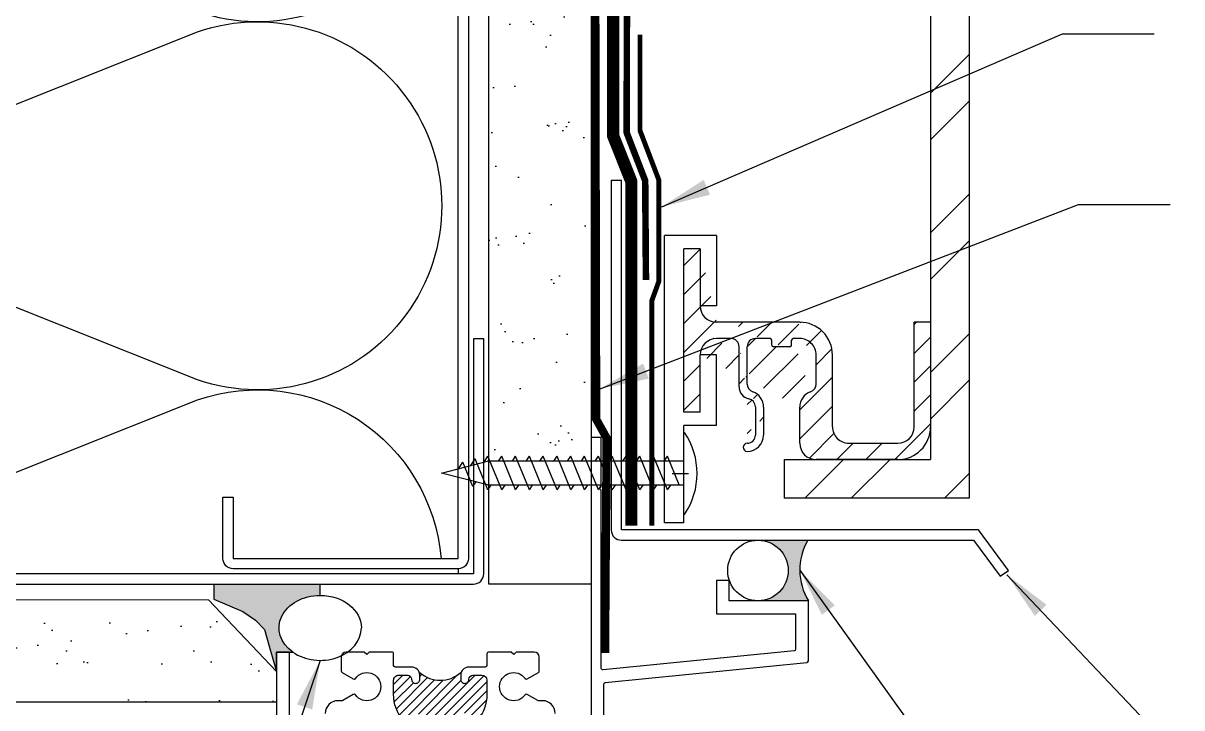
# Model space of a CAD drawing. Extents: x -129 to 26, y 0 to 100.
# Drawn here: x 9.85 to 16.93, y 14.36 to 18.54 of the extents above; entities that cross this region are included whole.
import ezdxf

# ---------------------------------------------------------------- set-up
doc = ezdxf.new("R2010")
doc.units = 0
doc.header["$LTSCALE"] = 1.5
doc.header["$MEASUREMENT"] = 0
doc.linetypes.add('CENTER', pattern=[2, 1.25, -0.25, 0.25, -0.25])
doc.linetypes.add('DASHED', pattern=[0.75, 0.5, -0.25])
for name, color, linetype in [('8X11-TTB$0$B', 7, 'CONTINUOUS'), ('A-ANNO-TXT0', 252, 'CONTINUOUS'), ('A-BACKER_ROD', 252, 'CONTINUOUS'), ('A-GYP_BOARD', 252, 'CONTINUOUS'), ('A-METAL_STUD', 252, 'CONTINUOUS'), ('CLADDING', 252, 'CONTINUOUS'), ('DUPONT_FLASHING', 251, 'CENTER'), ('HATCH', 252, 'CONTINUOUS'), ('INSULATION', 40, 'CONTINUOUS'), ('STRUCTURE', 252, 'CONTINUOUS'), ('TEXT', 7, 'CONTINUOUS'), ('TYVEK', 160, 'DASHED'), ('TYVEK_TAPE', 130, 'CONTINUOUS'), ('WINDOW', 252, 'CONTINUOUS')]:
    doc.layers.add(name, color=color, linetype=linetype)
doc.styles.add('DETAILS', font='sanss___.ttf', dxfattribs={"height": 1})
doc.dimstyles.new('TYVEKDETAILS', dxfattribs={"dimscale": 6, "dimtxt": 1.5, "dimasz": 0.1, "dimexe": 0.75, "dimexo": 0.75, "dimgap": 0.75, "dimtad": 0, "dimtih": 1, "dimtoh": 1, "dimdec": 4, "dimzin": 0, "dimtxsty": 'DETAILS', "dimcen": 0.0625, "dimazin": 3, "dimtfac": 1, "dimtdec": 4, "dimtofl": 0, "dimtmove": 0, "dimatfit": 3, "dimtolj": 1, "dimtzin": 0})

msp = doc.modelspace()

# ---------------------------------------------------------------- hatches: boundary and pattern name
at = {"layer": '8X11-TTB$0$B', "linetype": 'CONTINUOUS'}
h = msp.add_hatch(color=256, dxfattribs=at)
edge = h.paths.add_edge_path()
edge.add_ellipse((11.66317480552391, 14.84816384516311), major_axis=(0.2513421518516594, 0), ratio=0.7904274812811878, start_angle=90, end_angle=228.3388325981948, ccw=False)
edge.add_line((11.66317480552391, 15.04683158919101), (11.66317480552391, 15.11549393638553))
edge.add_line((11.66317480552391, 15.11549393638553), (11.01403093745216, 15.11549393638553))
edge.add_line((11.01403093745216, 15.11549393638553), (11.01403093745216, 15.02280592803192))
edge.add_line((11.01403093745216, 15.02280592803192), (11.18952062497375, 14.9489005580341))
edge.add_line((11.18952062497375, 14.9489005580341), (11.26779211537905, 14.89586274869191))
edge.add_line((11.26779211537905, 14.89586274869191), (11.32345170994029, 14.83760804918586))
edge.add_line((11.32345170994029, 14.83760804918586), (11.35215084258154, 14.73587937977867))
edge.add_line((11.35215084258154, 14.73587937977867), (11.39659649488095, 14.58132534081883))
edge.add_line((11.39659649488095, 14.58132534081883), (11.39659649488095, 14.6997413837602))
edge.add_line((11.39659649488095, 14.6997413837602), (11.47459649488096, 14.6997413837602))
edge.add_line((11.47459649488096, 14.6997413837602), (11.49610160403843, 14.6997413837602))
at = {"layer": 'A-ANNO-TXT0', "linetype": 'CONTINUOUS'}
h = msp.add_hatch(dxfattribs=at)
h.set_pattern_fill('AR-SAND', color=256, scale=0.25, style=0)
h.set_pattern_definition([(37.50000000000001, (151.4502135001189, 3.1299586455915), (-0.01574833952740204, 0.4817059422532897), [0, -0.38, 0, -0.425, 0, -0.40625]), (7.499999999999999, (151.4502135001189, 3.1299586455915), (0.4424441763169318, 0.7055365163074351), [0, -0.205, 0, -0.3425, 0, -0.13125]), (327.5, (151.1427135001189, 3.1299586455915), (0.7785354654378738, 0.001414763384241124), [0, -0.125, 0, -0.45, 0, -0.5875]), (317.5, (151.1427135001189, 3.1299586455915), (0.7515316511430733, 0.2194188912335623), [0, -0.0625, 0, -0.295, 0, -0.3375])])
h.paths.add_polyline_path([(13.31859649488115, 25.07398918018574), (12.69359649488115, 25.07398918018574), (12.69359649488098, 15.88444342602144), (12.70070066037295, 15.86720275093172), (12.75283084331892, 15.86720275093171), (12.77285883929855, 15.89686583686922), (12.78508176388857, 15.86720275093171), (12.83721194683451, 15.8672027509317), (12.8572399428142, 15.89686583686921), (12.8694628674042, 15.86720275093169), (12.92159305035011, 15.86720275093167), (12.94162104632983, 15.89686583686921), (12.95384397091985, 15.86720275093166), (13.00597415386574, 15.86720275093165), (13.02600214984545, 15.8968658368692), (13.03822507443545, 15.86720275093165), (13.09035525738133, 15.86720275093163), (13.11038325336105, 15.89686583686922), (13.12260617795107, 15.86720275093163), (13.17472883492488, 15.86720275093161), (13.19474909808764, 15.89686583686925), (13.20697423337123, 15.8672027509316), (13.25910220562349, 15.86720275093159), (13.27913020160327, 15.89686583686922), (13.29135423154008, 15.86720275093159), (13.31859649488098, 15.86720275093158), (13.31859649488098, 16.0127413837602)])
h.paths.add_polyline_path([(6.568596494881263, 25.0739891801857), (6.393605751119196, 25.07398918018569), (5.943596494881291, 25.07398918018569), (5.94359649488095, 15.02174393638575), (6.568596494881007, 15.02174393638575)])
h = msp.add_hatch(dxfattribs=at)
h.set_pattern_fill('ANSI31', color=256, style=0)
h.set_pattern_definition([(45, (151.4502135001189, 3.1299586455915), (-0.08838834764831843, 0.08838834764831845), [])])
edge = h.paths.add_edge_path()
edge.add_line((14.79358419719412, 16.07679375618467), (14.79358419719412, 16.51653348616365))
edge.add_arc((14.89358419719412, 16.07679375618467), 0.1, 179.9999999999992, 270)
edge.add_line((14.89358419719412, 15.97679375618466), (15.05497812325203, 15.97679375618466))
edge.add_line((15.05497812325203, 15.97679375618466), (15.19306720348999, 15.97679375618467))
edge.add_arc((15.19306720348999, 16.07679375618466), 0.1, 270, 359.9999999999992)
edge.add_line((15.29306720348998, 16.07679375618466), (15.29306720348995, 16.71653348616366))
edge.add_line((15.39306720348998, 16.71653348616366), (15.29306720348995, 16.71653348616366))
edge.add_line((15.39306720348998, 16.71653348616366), (15.39306720348998, 16.07679375618466))
edge.add_arc((15.19306720348999, 16.07679375618466), 0.2, 270, 359.9999999999992)
edge.add_line((15.19306720348999, 15.87679375618468), (15.05497812325206, 15.87679375618467))
edge.add_line((15.05497812325206, 15.87679375618468), (14.6935841971941, 15.87679375618467))
edge.add_arc((14.6935841971941, 15.97679375618467), 0.1, 180, 270)
edge.add_line((14.59358419719408, 15.97679375618467), (14.59358419719408, 16.19666362117416))
edge.add_arc((14.64358419719412, 16.33808497741159), 0.05, 289.4712206344757, 360.0000000000024)
edge.add_line((14.6935841971941, 16.33808497741159), (14.6935841971941, 16.51653348616365))
edge.add_line((14.5935841971941, 16.61653348616364), (14.55358419719411, 16.61653348616364))
edge.add_arc((14.6935841971941, 16.19666362117416), 0.1, 109.4712206344705, 180)
edge.add_arc((14.5935841971941, 16.51653348616365), 0.2, 359.9999999999992, 450)
edge.add_arc((14.5935841971941, 16.51653348616365), 0.1, 359.9999999999992, 450)
edge.add_line((14.5335841971941, 16.56653348616365), (14.43286018318562, 16.56653348616365))
edge.add_arc((14.55358419719411, 16.60653348616365), 0.01, 90, 180)
edge.add_arc((14.5335841971941, 16.57653348616365), 0.01, 270, 360)
edge.add_line((14.54358419719409, 16.57653348616365), (14.54358419719409, 16.60653348616365))
edge.add_line((14.5935841971941, 16.71653348616364), (14.17050126560693, 16.71653348616365))
edge.add_arc((14.43286018318562, 16.57653348616365), 0.01, 179.9999999999951, 270)
edge.add_arc((14.41286018318561, 16.60653348616364), 0.01, 0, 90)
edge.add_line((14.42286018318563, 16.57653348616365), (14.42286018318563, 16.60653348616364))
edge.add_arc((14.32286018318561, 16.56653348616365), 0.05, 90, 179.9999999999992)
edge.add_line((14.41286018318561, 16.61653348616364), (14.32286018318561, 16.61653348616366))
edge.add_line((14.2728601831856, 16.33808497741159), (14.2728601831856, 16.56653348616365))
edge.add_arc((14.2728601831856, 15.95179375618468), 0.02499999999999947, 90, 270)
edge.add_line((14.32286018318561, 16.19918913403499), (14.32286018318561, 16.02679375618467))
edge.add_line((14.37286018318562, 16.19666362117416), (14.37286018318562, 16.02679375618467))
edge.add_arc((14.2728601831856, 16.19918913403499), 0.05, 0, 78.46304096718684)
edge.add_arc((14.29786018318561, 16.32166362117415), 0.075, 179.9999999999951, 258.4630409671885)
edge.add_line((14.22286018318559, 16.32166362117416), (14.22286018318562, 16.56653348616365))
edge.add_arc((14.32286018318561, 16.33808497741159), 0.05, 179.9999999999976, 250.5287793655243)
edge.add_arc((14.2728601831856, 16.19666362117416), 0.1, 0, 70.528779365526)
edge.add_arc((14.2728601831856, 16.02679375618467), 0.05, 270, 360)
edge.add_arc((14.2728601831856, 16.02679375618467), 0.1, 270, 360)
edge.add_arc((14.17286018318563, 16.56653348616365), 0.05, 359.9999999999976, 450)
edge.add_arc((14.08528918535481, 16.51635899897425), 0.1, 90, 179.9999999999992)
edge.add_line((14.17050126560693, 16.61645263728633), (14.08528918535481, 16.61635899897425))
edge.add_line((14.17050126560693, 16.71653348616365), (14.07938435749085, 16.71653348616366))
edge.add_arc((14.08528918535481, 16.81635899897424), 0.1, 180, 270)
edge.add_line((13.98528918535479, 17.16561742088597), (13.98528918535479, 16.81635899897424))
edge.add_line((13.98528918535479, 17.16561742088597), (13.88528918535482, 17.16561742088597))
edge.add_line((13.88528918535482, 16.16561742088597), (13.88528918535482, 17.16561742088597))
edge.add_line((13.98528918535482, 16.16561742088597), (13.88528918535482, 16.16561742088597))
edge.add_line((13.98528918535482, 16.16561742088597), (13.98528918535484, 16.51635899897425))
msp.add_hatch(color=7, dxfattribs=at).paths.add_polyline_path([(14.52330661818439, 15.19882233247529, -0.4206541204503031), (14.33421677600435, 15.01383613120041), (14.33421677600435, 15.0127413837602), (14.64659649488098, 15.0127413837602, -0.2754623967517712), (14.64373899329016, 15.38414926491866), (14.33421677600435, 15.38414926491866), (14.33421677600435, 15.38380853375018, -0.4206541204503031)])
at = {"layer": 'CLADDING'}
h = msp.add_hatch(dxfattribs=at)
h.set_pattern_fill('ANSI32', color=256, scale=1.6090908, style=0)
h.set_pattern_definition([(45, (151.4502135001189, 3.1299586455915), (-0.4266746310843324, 0.4266746310843325), []), (45, (151.7346632536978, 3.1299586455915), (-0.4266746310843324, 0.4266746310843325), [])])
h.paths.add_polyline_path([(15.62984385701009, 25.07398918018575), (15.39306720348998, 25.07398918018575), (15.39306720348998, 15.87679375618467), (14.49765409036931, 15.87679375618466), (14.49765409036928, 15.6400171026646), (15.62984385701006, 15.64001710266459)])
at = {"layer": 'HATCH'}
h = msp.add_hatch(dxfattribs=at)
h.set_pattern_fill('AR-SAND,_O', color=256, scale=0.25, angle=-1.272221872585407e-14)
h.set_pattern_definition([(37.49999999999999, (-2.72993727415539, 24.07866344993091), (-0.01574833952740192, 0.4817059422532897), [0, -0.38, 0, -0.425, 0, -0.40625]), (7.49999999999999, (-2.72993727415539, 24.07866344993091), (0.4424441763169319, 0.705536516307435), [0, -0.2049999999999993, 0, -0.3424999999999987, 0, -0.1312499999999993]), (327.5, (-3.037437274155394, 24.07866344993091), (0.7785354654378738, 0.001414763384240934), [0, -0.125, 0, -0.45, 0, -0.5875]), (317.5, (-3.037437274155394, 24.07866344993091), (0.7515316511430733, 0.2194188912335621), [0, -0.0625, 0, -0.295, 0, -0.3375])])
h.paths.add_polyline_path([(5.943596494880978, 15.02174393638576), (5.943596494880978, 14.39391334368112), (11.39659649488095, 14.39391334368112), (11.39659649488095, 14.58132534081883), (10.98084251727297, 15.01891334368112)])
at = {"layer": 'WINDOW'}
h = msp.add_hatch(dxfattribs=at)
h.set_pattern_fill('ANSI31', color=256, scale=0.3125, angle=-180, style=0)
h.set_pattern_definition([(225, (24.76613302205054, 19.2010031055966), (0.0276213586400995, -0.02762135864009952), [])])
h.paths.add_polyline_path([(12.68159649488098, 14.44253216020115), (12.68159649488098, 14.5276087408643, 0.4142135623730782), (12.65059649488097, 14.5586087408643), (12.62015653972429, 14.5586087408643), (12.59659631893928, 14.5586087408643, 0.4134367706477985), (12.57159640691012, 14.53367506231225, -0.4134367706477768), (12.54659649488096, 14.5087413837602, -0.4142135623730014), (12.52159649488095, 14.53374138376019), (12.52159649488095, 14.57074138376016, -0.0235299427076355), (12.52181771313607, 14.57543956298143, -0.3828738555299172), (12.27137527662583, 14.57543956298143, -0.02352994270754205), (12.27159649488095, 14.57074138376019), (12.27159649488095, 14.5337413837602, -0.414213562373142), (12.24659649488095, 14.5087413837602, -0.4134367706478139), (12.22159658285179, 14.53367506231226, 0.4134367706477617), (12.19659667082266, 14.5586087408643), (12.14259649488096, 14.5586087408643, 0.4142135623731245), (12.11159649488096, 14.5276087408643), (12.11159649488096, 14.44253216020111, 0.1770594805052711), (12.17054274342061, 14.28129176807516, 0.2209495453946134), (12.17818489347903, 14.2777413837602), (12.19659649488096, 14.2777413837602, 0.4142135623731367), (12.22159649488094, 14.3027413837602, -0.4142135623730951), (12.24659649488095, 14.3277413837602, -0.4142135623731262), (12.27159649488095, 14.30274138376019), (12.27159649488095, 14.2777413837602), (12.52159649488095, 14.2777413837602), (12.52159649488095, 14.30274138376018, -0.4142135623732721), (12.54659649488096, 14.32774138376018, -0.4142135623730742), (12.57159649488096, 14.3027413837602, 0.4142135623731161), (12.59659649488097, 14.2777413837602), (12.61500809628291, 14.2777413837602, 0.2209495453946811), (12.62265024634132, 14.28129176807516, 0.1770594805052991)])

# ---------------------------------------------------------------- linework, layer by layer
at = {"layer": '8X11-TTB$0$B', "linetype": 'CONTINUOUS'}
for p, q in [((11.01403093745216, 15.11549393638553), (11.01403093745216, 15.02280592803191)), ((11.66317480552391, 15.04683158919101), (11.66317480552391, 15.11549393638553)), ((11.01403093745216, 15.02280592803191), (11.18952062497374, 14.9489005580341)), ((11.18952062497374, 14.9489005580341), (11.26779211537905, 14.89586274869191)), ((11.26779211537905, 14.89586274869191), (11.32345170994029, 14.83760804918586)), ((11.32345170994029, 14.83760804918586), (11.35215084258152, 14.73587937977862)), ((11.35215084258152, 14.73587937977862), (11.39659649488095, 14.58132534081883)), ((11.39659649488095, 14.58132534081883), (11.39659649488095, 14.6997413837602, 2.979996827461446e-09)), ((11.39659649488095, 14.6997413837602, 2.979996827461446e-09), (11.47459649488096, 14.6997413837602, 2.979996827461446e-09)), ((11.47459649488096, 14.6997413837602, 2.979996827461446e-09), (11.47459649488096, 14.6997413837602, 2.979996827461446e-09)), ((11.47459649488096, 14.6997413837602, 2.979996827461446e-09), (11.49610160403843, 14.6997413837602, 2.979996827461446e-09))]:
    msp.add_line(p, q, dxfattribs=at)
at = {"layer": 'A-ANNO-TXT0', "linetype": 'CONTINUOUS'}
for p, q in [((13.44150779647788, 17.58459673694341), (13.50400779647805, 17.58459673694341)), ((14.08528918535478, 17.24635024578478, -5.959993654922933e-09), (13.76777669407048, 17.24635024578477, -5.959993654922933e-09)), ((13.98528918535479, 17.16561742088597, -5.959993654922933e-09), (13.88528918535482, 17.16561742088597, -5.959993654922933e-09)), ((14.08528918535478, 16.81635899897424, -5.959993654922933e-09), (13.98528918535479, 16.81635899897424, -5.959993654922933e-09)), ((15.39306720348998, 16.71653348616366, -5.959993654922933e-09), (15.39306720348998, 16.07679375618466, -5.959993654922933e-09)), ((14.08528918535481, 16.51635899897425, -5.959993654922933e-09), (13.98528918535479, 16.51635899897425, -5.959993654922933e-09)), ((13.98528918535482, 16.16561742088597, -5.959993654922933e-09), (13.88528918535482, 16.16561742088597, -5.959993654922933e-09)), ((14.08528918535481, 16.08488459598716, -5.959993654922933e-09), (13.88528918535482, 16.08488459598716, -5.959993654922933e-09)), ((13.88528918535479, 15.49059737020976, -5.959993654922933e-09), (13.76777669407048, 15.49059737020976, -5.959993654922933e-09))]:
    msp.add_line(p, q, dxfattribs=at)
at = {"layer": 'A-ANNO-TXT0', "color": 7, "linetype": 'CONTINUOUS'}
msp.add_arc((14.95666727087519, 15.20084190889915, 2.979996827461446e-09), 0.3626647124868908, 149.6390499160269, 211.2425660060336, dxfattribs=at)
at = {"layer": 'A-BACKER_ROD'}
msp.add_circle((14.33827588815936, 15.19882233247529), 0.1850307300250418, dxfattribs=at)
at = {"layer": 'A-BACKER_ROD', "extrusion": (0, 0, -1)}
for start_param, end_param in [(2.297920868180929, 4.71238898038469), (4.71238898038469, 6.283185307179586)]:
    msp.add_ellipse((11.66317480552391, 14.84816384516311), major_axis=(0.2513421518516594, 0), ratio=0.7904274812811878, start_param=start_param, end_param=end_param, dxfattribs=at)
at = {"layer": 'A-BACKER_ROD'}
msp.add_ellipse((11.66317480552391, 14.84816384516311), major_axis=(0.2513421518516594, 0), ratio=0.7904274812811878, start_param=3.985264438998657, end_param=6.283185307179586, dxfattribs=at)
at = {"layer": 'A-GYP_BOARD'}
msp.add_lwpolyline([(13.31859649488112, 25.07398918018574), (13.31859649488098, 15.11549393638575), (12.69359649488098, 15.11549393638575), (12.69359649488112, 25.07398918018574)], dxfattribs=at)
msp.add_lwpolyline([(13.31859649488112, 25.07398918018574), (13.31859649488098, 15.11549393638575), (12.69359649488098, 15.11549393638575), (12.69359649488112, 25.07398918018574)], dxfattribs=at)
msp.add_lwpolyline([(5.943596494880978, 15.02174393638575), (10.98084251727298, 15.01891334368112), (11.39659649488095, 14.58132534081883), (11.39659649488095, 14.39391334368112), (5.943596494880978, 14.39391334368112)], close=True, dxfattribs=at)
at = {"layer": 'A-METAL_STUD'}
msp.add_line((12.50609649488098, 15.20924393638575), (12.50609649488098, 15.17799393638553), dxfattribs=at)
msp.add_line((12.50609649488098, 15.20924393638575), (12.50609649488098, 15.17799393638553), dxfattribs=at)
for points in [[(11.13109649488143, 20.77174393638575), (11.06859649488098, 20.77174393638575), (11.06859649488098, 21.14674393638575, -0.414213562373095), (11.13109649488098, 21.20924393638575), (12.50609649488098, 21.20924393638575, -0.414213562373095), (12.56859649488098, 21.14674393638575), (12.56859649488098, 15.27174393638575, -0.414213562373095), (12.50609649488098, 15.20924393638575), (11.13109649488098, 15.20924393638575, -0.414213562373095), (11.06859649488098, 15.27174393638575), (11.06859649488098, 15.64674393638598), (11.13109649488143, 15.64674393638598), (11.13109649488143, 15.27174393638575), (12.50609649488098, 15.27174393638598), (12.50609649488052, 21.14674393638575), (11.13109649488143, 21.14674393638575)], [(12.59984649488098, 16.61549393638553), (12.59984649488075, 15.17799393638553), (6.724846494880978, 15.17799393638575), (6.724846494880978, 16.61549393638553), (6.662346494880978, 16.61549393638553), (6.662346494880978, 15.17799393638553, 0.414213562373095), (6.724846494880978, 15.11549393638553), (12.59984649488098, 15.11549393638553, 0.414213562373095), (12.66234649488098, 15.17799393638553), (12.66234649488098, 16.61549393638553)], [(12.59984649488098, 16.61549393638553), (12.59984649488075, 15.17799393638553), (6.724846494880978, 15.17799393638575), (6.724846494880978, 16.61549393638553), (6.662346494880978, 16.61549393638553), (6.662346494880978, 15.17799393638553, 0.414213562373095), (6.724846494880978, 15.11549393638553), (12.59984649488098, 15.11549393638553, 0.414213562373095), (12.66234649488098, 15.17799393638553), (12.66234649488098, 16.61549393638553)]]:
    msp.add_lwpolyline(points, format="xyb", close=True, dxfattribs=at)
msp.add_lwpolyline([(13.44150779647791, 17.58459673694341), (13.44150779647791, 15.44664926491866, 0.414213562373095), (13.50400779647791, 15.38414926491866), (14.83115950441541, 15.38414926491866)], format="xyb", dxfattribs=at)
for points in [[(14.83115950441541, 15.44664926491867), (13.50400779647791, 15.44664926491889), (13.50400779647805, 17.58459673694341)], [(14.83115950441541, 15.38414926491866), (15.6547965491915, 15.38414926491866), (15.81783127600821, 15.16384600774522), (15.86967894461316, 15.19885146835839), (15.6862969711174, 15.4466492649187), (14.83115950441541, 15.446649264919)]]:
    msp.add_lwpolyline(points, dxfattribs=at)
at = {"layer": 'CLADDING'}
for p, q in [((15.39306720348998, 25.07398918018575, -5.959993654922933e-09), (15.39306720348998, 15.87679375618467, -5.959993654922933e-09)), ((15.62984385701006, 25.07398918018575, -5.959993654922933e-09), (15.62984385701006, 15.6400171026646, -5.959993654922933e-09)), ((13.76777669407051, 15.49059737020976, -5.959993654922933e-09), (13.76777669407048, 17.24635024578477, -5.959993654922933e-09)), ((14.08528918535478, 17.24635024578476, -5.959993654922933e-09), (14.08528918535478, 16.81635899897424, -5.959993654922933e-09)), ((13.98528918535479, 17.16561742088597, -5.959993654922933e-09), (13.98528918535479, 16.81635899897424, -5.959993654922933e-09)), ((14.17050126560693, 16.71653348616365, -5.959993654922933e-09), (14.07938435749085, 16.71653348616366, -5.959993654922933e-09)), ((14.5935841971941, 16.71653348616364, -5.959993654922933e-09), (14.17050126560693, 16.71653348616365, -5.959993654922933e-09)), ((15.29306720348998, 16.07679375618466, -5.959993654922933e-09), (15.29306720348995, 16.71653348616366, -5.959993654922933e-09)), ((15.39306720348998, 16.71653348616366, -5.959993654922933e-09), (15.29306720348995, 16.71653348616366, -5.959993654922933e-09)), ((14.06757372896413, 16.61653348616365, -5.959993654922933e-09), (14.06521481138543, 16.61645263728633, -5.959993654922933e-09)), ((14.17050126560693, 16.61645263728633, -5.959993654922933e-09), (14.08528918535481, 16.61635899897425, -5.959993654922933e-09)), ((14.41286018318561, 16.61653348616364, -5.959993654922933e-09), (14.32286018318561, 16.61653348616366, -5.959993654922933e-09)), ((14.42286018318563, 16.57653348616365, -5.959993654922933e-09), (14.42286018318563, 16.60653348616364, -5.959993654922933e-09)), ((14.54358419719409, 16.57653348616365, -5.959993654922933e-09), (14.54358419719409, 16.60653348616365, -5.959993654922933e-09)), ((14.5935841971941, 16.61653348616364, -5.959993654922933e-09), (14.55358419719411, 16.61653348616364, -5.959993654922933e-09)), ((13.98528918535482, 16.16561742088597, -5.959993654922933e-09), (13.98528918535484, 16.51635899897425, -5.959993654922933e-09)), ((14.08528918535481, 16.08488459598716, -5.959993654922933e-09), (14.08528918535481, 16.51635899897425, -5.959993654922933e-09)), ((14.22286018318559, 16.32166362117416, -5.959993654922933e-09), (14.22286018318562, 16.56653348616365, -5.959993654922933e-09)), ((14.2728601831856, 16.33808497741159, -5.959993654922933e-09), (14.2728601831856, 16.56653348616365, -5.959993654922933e-09)), ((14.5335841971941, 16.56653348616365, -5.959993654922933e-09), (14.43286018318562, 16.56653348616365, -5.959993654922933e-09)), ((14.6935841971941, 16.33808497741159, -5.959993654922933e-09), (14.6935841971941, 16.51653348616365, -5.959993654922933e-09)), ((14.79358419719412, 16.07679375618467, -5.959993654922933e-09), (14.79358419719412, 16.51653348616365, -5.959993654922933e-09)), ((14.32286018318561, 16.24666362117416, -5.959993654922933e-09), (14.32286018318561, 16.24666362117416, -5.959993654922933e-09)), ((14.32286018318561, 16.19918913403499, -5.959993654922933e-09), (14.32286018318561, 16.02679375618467, -5.959993654922933e-09)), ((14.37286018318562, 16.19666362117416, -5.959993654922933e-09), (14.37286018318562, 16.02679375618467, -5.959993654922933e-09)), ((14.59358419719408, 15.97679375618467, -5.959993654922933e-09), (14.59358419719408, 16.19666362117416, -5.959993654922933e-09)), ((13.88528918535479, 15.49059737020976, -5.959993654922933e-09), (13.88528918535482, 16.08488459598716, -5.959993654922933e-09)), ((14.89358419719412, 15.97679375618466, -5.959993654922933e-09), (15.05497812325203, 15.97679375618466, -5.959993654922933e-09)), ((15.05497812325203, 15.97679375618466, -5.959993654922933e-09), (15.19306720348999, 15.97679375618467, -5.959993654922933e-09)), ((14.49765409036931, 15.87679375618467, -5.959993654922933e-09), (15.39306720348995, 15.87679375618467, -5.959993654922933e-09)), ((14.49765409036934, 15.87679375618467, -5.959993654922933e-09), (14.49765409036931, 15.64001710266459, -5.959993654922933e-09)), ((15.05497812325206, 15.87679375618468, -5.959993654922933e-09), (14.6935841971941, 15.87679375618467, -5.959993654922933e-09)), ((15.19306720348999, 15.87679375618468, -5.959993654922933e-09), (15.05497812325206, 15.87679375618467, -5.959993654922933e-09)), ((13.81407457442921, 15.79189060951663, -5.959993654922933e-09), (13.91407457442918, 15.79171612232722, -5.959993654922933e-09)), ((15.62984385701006, 15.64001710266459, -5.959993654922933e-09), (14.49765409036931, 15.64001710266459, -5.959993654922933e-09))]:
    msp.add_line(p, q, dxfattribs=at)
for centre, radius, start, end in [((14.08528918535481, 16.81635899897424, -5.959993654922933e-09), 0.1, 180, 270), ((14.5935841971941, 16.51653348616365, -5.959993654922933e-09), 0.2, 359.9999999999992, 90), ((14.08528918535481, 16.51635899897425, -5.959993654922933e-09), 0.1, 90, 179.9999999999992), ((14.17286018318563, 16.56653348616365, -5.959993654922933e-09), 0.05, 359.9999999999976, 90), ((14.32286018318561, 16.56653348616365, -5.959993654922933e-09), 0.05, 90, 179.9999999999992), ((14.41286018318561, 16.60653348616364, -5.959993654922933e-09), 0.01, 0, 90), ((14.43286018318562, 16.57653348616365, -5.959993654922933e-09), 0.01, 179.9999999999951, 270), ((14.5335841971941, 16.57653348616365, -5.959993654922933e-09), 0.01, 270, 0), ((14.55358419719411, 16.60653348616365, -5.959993654922933e-09), 0.01, 90, 180), ((14.5935841971941, 16.51653348616365, -5.959993654922933e-09), 0.1, 359.9999999999992, 90), ((14.29786018318561, 16.32166362117415, -5.959993654922933e-09), 0.075, 179.9999999999951, 258.4630409671885), ((14.32286018318561, 16.33808497741159, -5.959993654922933e-09), 0.05, 179.9999999999976, 250.5287793655243), ((14.2728601831856, 16.19666362117416, -5.959993654922933e-09), 0.1, 0, 70.528779365526), ((14.6935841971941, 16.19666362117416, -5.959993654922933e-09), 0.1, 109.4712206344705, 180), ((14.64358419719412, 16.33808497741159, -5.959993654922933e-09), 0.05, 289.4712206344757, 2.442665995363981e-12), ((14.2728601831856, 16.19918913403499, -5.959993654922933e-09), 0.05, 0, 78.46304096718684), ((14.89358419719412, 16.07679375618467, -5.959993654922933e-09), 0.1, 179.9999999999992, 270), ((15.19306720348999, 16.07679375618466, -5.959993654922933e-09), 0.1, 270, 359.9999999999992), ((15.19306720348999, 16.07679375618466, -5.959993654922933e-09), 0.2, 270, 359.9999999999992), ((14.2728601831856, 16.02679375618467, -5.959993654922933e-09), 0.1, 270, 0), ((14.2728601831856, 16.02679375618467, -5.959993654922933e-09), 0.05, 270, 0), ((14.2728601831856, 15.95179375618468, -5.959993654922933e-09), 0.02499999999999947, 90, 270), ((14.6935841971941, 15.97679375618467, -5.959993654922933e-09), 0.1, 180, 270)]:
    msp.add_arc(centre, radius, start, end, dxfattribs=at)
at = {"layer": 'DUPONT_FLASHING', "linetype": 'CONTINUOUS'}
for p, q in [((13.41250372389899, 15.37983812680255, 2.979996827461446e-09), (13.41250372389899, 15.37983812680255, 2.979996827461446e-09)), ((13.404337762062, 14.69504375131471, 2.979996827461446e-09), (13.404337762062, 14.69504375131471, 2.979996827461446e-09))]:
    msp.add_line(p, q, dxfattribs=at)
at = {"layer": 'DUPONT_FLASHING', "linetype": 'CONTINUOUS', "const_width": 0.075}
msp.add_lwpolyline([(13.56432826712836, 15.47197951960652), (13.56432826712836, 17.57699178488224), (13.45282165563191, 17.85726626240188), (13.45282165563191, 18.6895972262567), (13.38482538537318, 18.85096751943638), (13.38482538537318, 24.57478182267808)], dxfattribs=at)
at = {"layer": 'DUPONT_FLASHING', "linetype": 'CONTINUOUS', "const_width": 0.05, "elevation": 2.979996827461446e-09}
msp.add_lwpolyline([(13.404337762062, 14.69504375131471), (13.4130790785043, 16.00978720062506), (13.34982697892789, 16.12303043644363), (13.34465762541186, 18.69459851169609)], dxfattribs=at)
at = {"layer": 'INSULATION'}
msp.add_lwpolyline([(6.959580584656635, 21.14674393638575, 0.6181255570715865), (8.398776000343162, 19.73988460376712), (10.91277723160312, 20.74110326900678, -1.404370499398822), (10.91277723160312, 18.61488460376564), (8.398776000339524, 19.61610326900655, 1.404370499403763), (8.39877600034248, 17.48988460376689), (10.91277723160221, 18.49110326900655, -1.404370499398822), (10.91277723160312, 16.36488460376564), (8.398776000339524, 17.36610326900655, 1.404370499403762), (8.39877600034248, 15.23988460376689), (10.91277723160221, 16.24110326900655, -0.4894259417186669), (12.40186356063606, 15.27174393638598)], format="xyb", dxfattribs=at)
at = {"layer": 'STRUCTURE'}
for p, q in [((13.88528918535482, 16.16561742088597, -5.959993654922933e-09), (13.88528918535482, 17.16561742088597, -5.959993654922933e-09)), ((12.40467352178234, 15.79451750923251, -5.959993654922933e-09), (12.6863643934978, 15.86720275093173, -5.959993654922933e-09)), ((12.58399623967853, 15.84078849775644, -5.959993654922933e-09), (12.61082835109801, 15.88052903034545, -5.959993654922933e-09)), ((12.68846247699389, 15.6921234052286, -5.959993654922933e-09), (12.61082835109801, 15.88052903034545, -5.959993654922933e-09)), ((12.66467020825348, 15.86160495825802, -5.959993654922933e-09), (12.68847773578295, 15.89686583686923, -5.959993654922933e-09)), ((13.88528918535479, 15.86720275093144, -5.959993654922933e-09), (12.6863643934978, 15.86720275093173, -5.959993654922933e-09)), ((12.77284358050952, 15.6921234052286, -5.959993654922933e-09), (12.68847773578295, 15.89686583686923, -5.959993654922933e-09)), ((12.75309870746264, 15.86759947944735, -5.959993654922933e-09), (12.77285883929858, 15.89686583686923, -5.959993654922933e-09)), ((12.85722468402514, 15.6921234052286, -5.959993654922933e-09), (12.77285883929858, 15.89686583686923, -5.959993654922933e-09)), ((12.83747981097827, 15.86759947944735, -5.959993654922933e-09), (12.8572399428142, 15.89686583686923, -5.959993654922933e-09)), ((12.94160578754077, 15.6921234052286, -5.959993654922933e-09), (12.8572399428142, 15.89686583686923, -5.959993654922933e-09)), ((12.92186091449389, 15.86759947944735, -5.959993654922933e-09), (12.94162104632983, 15.89686583686923, -5.959993654922933e-09)), ((13.02598689105639, 15.6921234052286, -5.959993654922933e-09), (12.94162104632983, 15.89686583686923, -5.959993654922933e-09)), ((13.00624201800952, 15.86759947944735, -5.959993654922933e-09), (13.02600214984545, 15.89686583686923, -5.959993654922933e-09)), ((13.11036799457202, 15.6921234052286, -5.959993654922933e-09), (13.02600214984545, 15.89686583686923, -5.959993654922933e-09)), ((13.09062312152514, 15.86759947944735, -5.959993654922933e-09), (13.11038325336108, 15.89686583686923, -5.959993654922933e-09)), ((13.19474909808764, 15.6921234052286, -5.959993654922933e-09), (13.11038325336108, 15.89686583686923, -5.959993654922933e-09)), ((13.17499659564623, 15.86759947944735, -5.959993654922933e-09), (13.19474909808764, 15.89686583686923, -5.959993654922933e-09)), ((13.27913020160327, 15.6921234052286, -5.959993654922933e-09), (13.19474909808764, 15.89686583686923, -5.959993654922933e-09)), ((13.25937006976733, 15.86759947944735, -5.959993654922933e-09), (13.27913020160327, 15.89686583686923, -5.959993654922933e-09)), ((13.36350367572436, 15.6921234052286, -5.959993654922933e-09), (13.27913020160327, 15.89686583686923, -5.959993654922933e-09)), ((13.34375117328295, 15.86759947944735, -5.959993654922933e-09), (13.36350367572436, 15.89686583686923, -5.959993654922933e-09)), ((13.44787714984545, 15.6921234052286, -5.959993654922933e-09), (13.36350367572436, 15.89686583686923, -5.959993654922933e-09)), ((13.42812464740405, 15.86759947944735, -5.959993654922933e-09), (13.44787714984545, 15.89686583686923, -5.959993654922933e-09)), ((13.53225062396655, 15.6921234052286, -5.959993654922933e-09), (13.44787714984545, 15.89686583686923, -5.959993654922933e-09)), ((13.51249812152514, 15.86759947944735, -5.959993654922933e-09), (13.53225062396655, 15.89686583686923, -5.959993654922933e-09)), ((13.61662409808764, 15.6921234052286, -5.959993654922933e-09), (13.53225062396655, 15.89686583686923, -5.959993654922933e-09)), ((13.59687159564623, 15.86759947944735, -5.959993654922933e-09), (13.61662409808764, 15.89686583686923, -5.959993654922933e-09)), ((13.70099757220873, 15.6921234052286, -5.959993654922933e-09), (13.61662409808764, 15.89686583686923, -5.959993654922933e-09)), ((13.68124506976733, 15.86759947944735, -5.959993654922933e-09), (13.70099757220873, 15.89686583686923, -5.959993654922933e-09)), ((13.78537104632983, 15.6921234052286, -5.959993654922933e-09), (13.70099757220873, 15.89686583686923, -5.959993654922933e-09)), ((13.76561854388842, 15.86759947944735, -5.959993654922933e-09), (13.78537104632983, 15.89686583686923, -5.959993654922933e-09)), ((13.85750162627158, 15.72183226753301, -5.959993654922933e-09), (13.78537104632983, 15.89686583686923, -5.959993654922933e-09)), ((12.6863643934978, 15.72183226753329, -5.959993654922933e-09), (12.40467352178234, 15.79451750923251, -5.959993654922933e-09)), ((12.5078873457785, 15.82071316611918, -5.959993654922933e-09), (12.53471945719798, 15.86045369870819, -5.959993654922933e-09)), ((12.59587272896829, 15.71204447450591, -5.959993654922933e-09), (12.53471945719798, 15.86045369870819, -5.959993654922933e-09)), ((12.59587272896829, 15.71204447450591, -5.959993654922933e-09), (12.61558708443704, 15.74131083192778, -5.959993654922933e-09)), ((12.6863643934978, 15.72183226753329, -5.959993654922933e-09), (13.88528918535479, 15.721832267533, -5.959993654922933e-09)), ((12.68846247699389, 15.6921234052286, -5.959993654922933e-09), (12.70817683246264, 15.72138976265048, -5.959993654922933e-09)), ((12.77284358050952, 15.6921234052286, -5.959993654922933e-09), (12.79255793597827, 15.72138976265048, -5.959993654922933e-09)), ((12.85722468402514, 15.6921234052286, -5.959993654922933e-09), (12.87693903949389, 15.72138976265048, -5.959993654922933e-09)), ((12.94160578754077, 15.6921234052286, -5.959993654922933e-09), (12.96132014300952, 15.72138976265048, -5.959993654922933e-09)), ((13.02598689105639, 15.6921234052286, -5.959993654922933e-09), (13.04570124652514, 15.72138976265048, -5.959993654922933e-09)), ((13.11036799457202, 15.6921234052286, -5.959993654922933e-09), (13.13008235004077, 15.72138976265048, -5.959993654922933e-09)), ((13.19474909808764, 15.6921234052286, -5.959993654922933e-09), (13.21446345355639, 15.72138976265048, -5.959993654922933e-09)), ((13.27913020160327, 15.6921234052286, -5.959993654922933e-09), (13.29883692767748, 15.72138976265048, -5.959993654922933e-09)), ((13.36350367572436, 15.6921234052286, -5.959993654922933e-09), (13.38321040179858, 15.72138976265048, -5.959993654922933e-09)), ((13.44787714984545, 15.6921234052286, -5.959993654922933e-09), (13.4675915053142, 15.72138976265048, -5.959993654922933e-09)), ((13.53225062396655, 15.6921234052286, -5.959993654922933e-09), (13.5519649794353, 15.72138976265048, -5.959993654922933e-09)), ((13.61662409808764, 15.6921234052286, -5.959993654922933e-09), (13.63633845355639, 15.72138976265048, -5.959993654922933e-09)), ((13.70099757220873, 15.6921234052286, -5.959993654922933e-09), (13.72071192767748, 15.72138976265048, -5.959993654922933e-09)), ((13.78537104632983, 15.6921234052286, -5.959993654922933e-09), (13.80508540179858, 15.72138976265048, -5.959993654922933e-09))]:
    msp.add_line(p, q, dxfattribs=at)
msp.add_arc((13.52366483255764, 15.79197692085361, -5.959993654922933e-09), 0.4428677942363103, 325.6322452455902, 34.3677547544098, dxfattribs=at)
at = {"layer": 'TEXT'}
for p, q in [((16.20036442169803, 18.47827540101908), (16.75965247025943, 18.47827540101908)), ((16.29815225153305, 17.43583378473485), (16.85744030009445, 17.43583378473485))]:
    msp.add_line(p, q, dxfattribs=at)
at = {"layer": 'TYVEK', "const_width": 0.04, "elevation": -3.000831249158483e-09}
msp.add_lwpolyline([(13.65382618357205, 16.973687254921), (13.64924008983405, 17.58147879049097), (13.5359323470858, 17.87557073507248), (13.53778825720971, 18.69926991340572), (13.48752716622607, 18.8490790025769), (13.4875292339288, 25.07398918018574)], dxfattribs=at)
at = {"layer": 'TYVEK_TAPE', "linetype": 'CONTINUOUS', "const_width": 0.03}
for points in [[(13.61769534005083, 18.19093895367054), (13.61769534005083, 18.473687254921)], [(13.69028416967848, 15.473687254921), (13.69028416967848, 16.84940252385711), (13.73279710500725, 16.9666549880905), (13.73279710500725, 17.58538929565758), (13.61769534005083, 17.88745534997354), (13.61769534005083, 18.19093895367054)]]:
    msp.add_lwpolyline(points, dxfattribs=at)
at = {"layer": 'WINDOW', "elevation": 2.979996827461446e-09}
for points in [[(13.39659649488095, 13.38774138376019), (13.39659649488098, 14.50369150813907, -0.3853135861201812), (13.40560145769075, 14.51364188004117), (14.63759153207118, 14.63684088747922, 0.3853135861201285), (14.64659649488098, 14.64679125938132), (14.64659649488098, 15.0127413837602), (14.16259649488097, 15.0127413837602), (14.16259649488097, 15.1377413837602), (14.084596494881, 15.1377413837602), (14.084596494881, 14.9347413837602), (14.56859649488098, 14.9347413837602), (14.56859649488098, 14.71738028922606, -0.3853135861201833), (14.55959153207118, 14.70742991732396), (13.39159153207117, 14.59062991732396, -0.4437164408394605), (13.38059649488099, 14.60058028922606), (13.38059649488099, 15.6907413837602), (13.37059649488097, 15.7007413837602), (13.38059649488099, 15.71074138376021), (13.38059649488099, 16.0127413837602), (13.31859649488098, 16.0127413837602), (13.31859649488098, 14.28774138376019, -0.414213562373043)], [(12.17054274342061, 14.28129176807516, -0.1770594805052818), (12.11159649488096, 14.44253216020111), (12.11159649488096, 14.5277413837602, -0.4142135623730971), (12.14259649488096, 14.55874138376019), (12.19659649488096, 14.55874138376019, -0.4142135623730742), (12.22159649488094, 14.53374138376019, 0.4142135623731262), (12.24659649488098, 14.50874138376019, 0.4142135623731158), (12.27159649488095, 14.53374138376019), (12.27159649488095, 14.55874138376019, 0.414213562373095), (12.22159649488094, 14.60874138376019), (12.12159649488095, 14.60874138376019, -0.414213562373095), (12.11159649488096, 14.6187413837602), (12.11159649488096, 14.68974138376019, 0.414213562373069), (12.10159649488097, 14.6997413837602), (11.96259649488096, 14.6997413837602), (11.94759649488094, 14.6847413837602), (11.93259649488095, 14.6997413837602), (11.82259649488094, 14.69974138376019, 0.4142135623730781), (11.79159649488096, 14.66874138376019), (11.79159649488096, 14.58458152844567, 0.2679491924311262), (11.79659649488096, 14.57592127440783), (11.86491034126379, 14.53648025680931, 0.3839683852957627), (11.87800264893227, 14.5392656017756, -3.079589394164483), (11.87800264893227, 14.43821716574479, 0.3839683852958816), (11.86491034126379, 14.44100251071107), (11.80096063350572, 14.40408112972234, -0.1316524975871217), (11.79596063350573, 14.40274138376019), (11.77159649488095, 14.40274138376019, 0.414213562373095), (11.69359649488095, 14.3247413837602)], [(13.09959649488098, 14.3247413837602, 0.414213562373095), (13.02159649488098, 14.40274138376019), (12.99723235625621, 14.40274138376019, -0.1316524975874107), (12.99223235625621, 14.40408112972235), (12.92828264849811, 14.44100251071107, 0.3839683852959944), (12.91519034082967, 14.4382171657448, -3.079589394164548), (12.91519034082967, 14.5392656017756, 0.3839683852958766), (12.92828264849811, 14.53648025680932), (12.99659649488098, 14.57592127440783, 0.2679491924311631), (13.00159649488097, 14.58458152844567), (13.00159649488097, 14.66874138376019, 0.4142135623730867), (12.97059649488097, 14.6997413837602), (12.86059649488095, 14.6997413837602), (12.84559649488097, 14.6847413837602), (12.83059649488098, 14.6997413837602), (12.69159649488097, 14.69974138376019, 0.414213562373043), (12.68159649488098, 14.68974138376019), (12.68159649488098, 14.6187413837602, -0.414213562373095), (12.67159649488099, 14.60874138376019), (12.57159649488096, 14.6087413837602, 0.4142135623731003), (12.52159649488095, 14.55874138376019), (12.52159649488095, 14.53374138376019, 0.4142135623731159), (12.54659649488099, 14.50874138376019, 0.4142135623731159), (12.57159649488096, 14.53374138376019, -0.4142135623731054), (12.59659649488097, 14.55874138376019), (12.65059649488097, 14.55874138376019, -0.4142135623730949), (12.68159649488098, 14.5277413837602), (12.68159649488098, 14.44253216020111, -0.1770594805052748), (12.62265024634129, 14.28129176807516, -0.2209495453948463)]]:
    msp.add_lwpolyline(points, format="xyb", dxfattribs=at)
msp.add_lwpolyline([(11.47459649488096, 14.28774138376019), (11.47459649488096, 14.6997413837602), (11.39659649488095, 14.6997413837602), (11.39659649488095, 14.19974138376019)], dxfattribs=at)
at = {"layer": 'WINDOW'}
msp.add_lwpolyline([(12.27137527662583, 14.57543956298144, 0.3828738555299171), (12.52181771313607, 14.57543956298143, 0.3828738555299171)], format="xyb", dxfattribs=at)

# ---------------------------------------------------------------- leaders
at = {"layer": 'TEXT'}
for points in [[(13.75071475162062, 17.42227162695823), (16.20036442169803, 18.47827540101908)], [(13.37371156208857, 16.30978972774387), (16.29815225153305, 17.43583378473485)], [(14.5940025583883, 15.20084190889915), (16.75666596472203, 12.18885709122483), (17.6072437551434, 12.18885709122483)], [(15.85984955666581, 15.17319222149449), (17.28597292299395, 13.66749616338409), (17.64755556573652, 13.66749616338409)], [(11.66317480552391, 14.64949610113521, -2.979996827461446e-09), (10.69823575870907, 11.77843131013534, -2.979996827461446e-09), (9.904927972249197, 11.77843131013534, -2.979996827461446e-09)]]:
    msp.add_leader(points, dimstyle='TYVEKDETAILS', override={"dimscale": 3, "dimfxl": 3}, dxfattribs=at)

doc.saveas('drawing.dxf')
